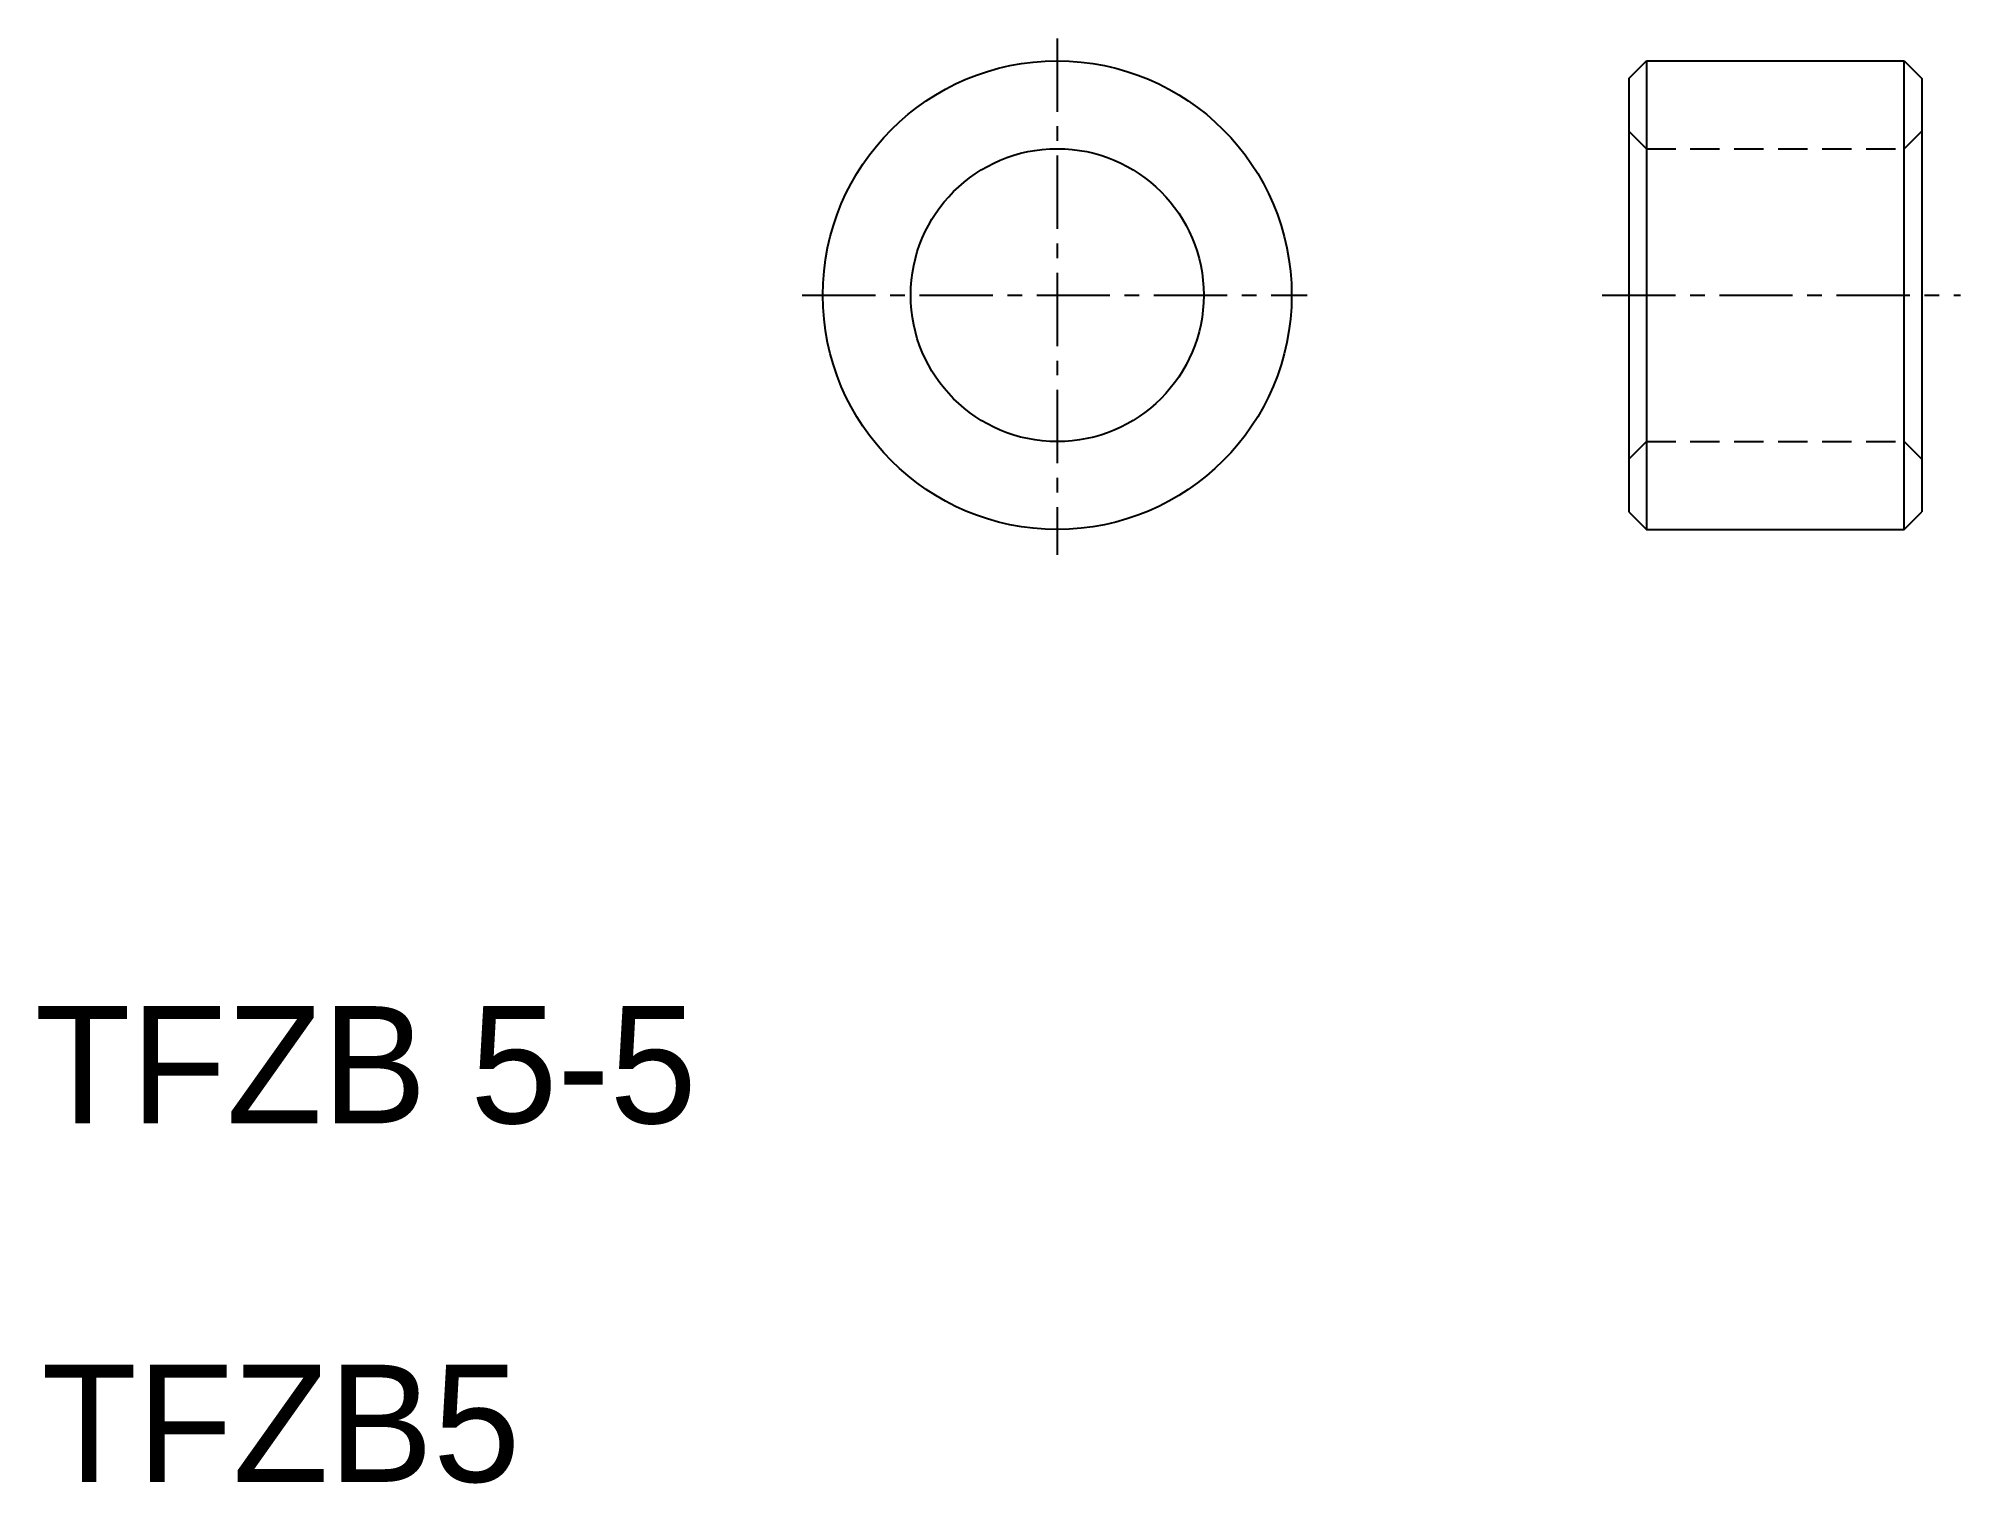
# Model space of a CAD drawing. Extents: x 10 to 42.7, y 10 to 34.6.
import ezdxf

# ---------------------------------------------------------------- set-up
doc = ezdxf.new("R2010")
doc.units = 0
doc.linetypes.add('CENTER', pattern=[2, 1.25, -0.25, 0.25, -0.25])
doc.linetypes.add('DASHED', pattern=[0.75, 0.5, -0.25])
doc.layers.get('0').update_dxf_attribs({"linetype": 'CONTINUOUS'})
doc.layers.add('CENTER', color=1, linetype='CENTER')

msp = doc.modelspace()

# ---------------------------------------------------------------- linework, layer by layer
at = {"color": 7, "linetype": 'CONTINUOUS'}
for p, q in [((37.087715, 33.955385), (37.387715, 34.255385)), ((37.387715, 34.255385), (41.787715, 34.255385)), ((37.387715, 34.255385), (37.387715, 26.255385)), ((41.787715, 34.255385), (42.087715, 33.955385)), ((41.787715, 26.255385), (41.787715, 34.255385)), ((37.087715, 33.955385), (37.087715, 26.555385)), ((42.087715, 33.955385), (42.087715, 26.555385)), ((37.087715, 26.555385), (37.387715, 26.255385)), ((37.387715, 26.255385), (41.787715, 26.255385)), ((41.787715, 26.255385), (42.087715, 26.555385))]:
    msp.add_line(p, q, dxfattribs=at)
at = {"color": 3, "linetype": 'DASHED'}
for p, q in [((37.387715, 32.755366), (37.087715, 33.055366)), ((41.787715, 32.755365), (42.087715, 33.055365)), ((37.387715, 32.755366), (41.787715, 32.755366)), ((37.387715, 27.755405), (37.087715, 27.455405)), ((37.387715, 27.755405), (41.787715, 27.755405)), ((41.787715, 27.755405), (42.087715, 27.455405))]:
    msp.add_line(p, q, dxfattribs=at)
at = {"color": 7, "linetype": 'CONTINUOUS'}
for radius in [4, 2.5]:
    msp.add_circle((27.334996, 30.255385), radius, dxfattribs=at)
at = {"layer": 'CENTER', "color": 1, "linetype": 'CENTER'}
for p, q in [((27.334996, 34.637184), (27.334996, 25.821748)), ((22.984574, 30.255385), (31.600901, 30.255385)), ((36.632655, 30.255385), (42.748723, 30.255385))]:
    msp.add_line(p, q, dxfattribs=at)

# ---------------------------------------------------------------- texts
at = {"color": 7, "linetype": 'CONTINUOUS'}
for s, p in [('TFZB 5-5', (9.890718, 16.120646)), ('TFZB5', (10, 10))]:
    msp.add_text(s, height=2, dxfattribs=at).set_placement(p)

doc.saveas('drawing.dxf')
